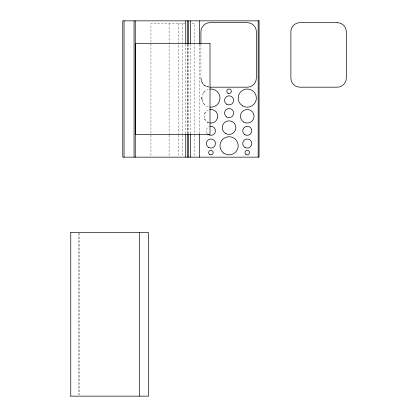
<?xml version="1.0" encoding="UTF-8"?>
<svg xmlns="http://www.w3.org/2000/svg" width="417" height="417" viewBox="0 0 417 417"><rect width="100%" height="100%" fill="white"/><g stroke="black" fill="none" stroke-linecap="round" stroke-linejoin="round"><path stroke-width="0.31" stroke-dasharray="2.08 1.56" d="M201.864 98.907L201.979 96.436L201.864 97.276M204.575 113.758L205.211 112.538L204.862 113.137M203.308 93.116L204.486 91.667L203.861 92.365M185.257 23.576L150.938 23.576L150.938 134.462M192.122 23.576L194.557 23.576L194.557 134.462M208.891 86.976C204.695 86.772 201.281 83.004 200.958 78.917M207.504 86.835C203.704 85.761 200.9 82.055 200.916 78.099L200.916 43.983M208.406 122.603L207.186 121.967L207.786 122.322M204.486 104.516L203.308 103.062L203.861 103.817M205.211 119.997L204.575 118.772L204.862 119.398M201.828 98.089L202.464 101.435M201.979 99.746L202.177 100.591M199.555 44.218L199.555 133.143M194.557 135.108L194.557 157.157M190.47 44.218L190.47 133.742M188.651 44.218L188.651 133.143M187.4 44.218L187.4 133.143M187.285 44.327L187.285 133.164M185.753 44.218L185.753 133.143M182.745 23.576L182.745 134.462M182.745 135.108L182.745 156.511M178.2 23.576L178.2 134.462M178.2 135.108L178.2 156.511M169.114 23.576L169.114 134.462M169.114 135.108L169.114 157.157M150.938 135.108L150.938 156.511M79.829 233.228L79.829 394.852M78.625 233.228L78.625 394.852M208.411 106.825A9.085 9.085 0 0 1 208.411 89.353M209.037 122.817A6.818 6.818 0 0 1 209.037 109.713M207.113 133.289A4.545 4.545 0 0 1 208.828 126.768M209.188 87.148A9.085 9.085 0 0 1 200.916 78.099"/><path stroke-width="0.63" d="M210.006 87.184L247.265 87.184A9.085 9.085 0 0 0 256.351 78.099L256.351 31.755A9.085 9.085 0 0 0 247.265 22.669L210.006 22.669A9.085 9.085 0 0 0 200.916 31.755L200.916 43.342M70.697 232.582L148.572 232.582L148.572 396.15L70.697 396.15M258.17 20.85L258.17 157.157M199.555 20.85L199.555 43.566M199.555 133.789L199.555 157.157M190.47 20.85L190.47 43.566M190.47 133.789L190.47 157.157M188.651 20.85L188.651 43.566M188.651 133.789L188.651 157.157M187.4 20.85L187.4 43.566M187.4 133.789L187.4 157.157M185.753 20.85L185.753 43.566M185.753 133.789L185.753 157.157M139.513 232.582L139.513 396.15M135.264 20.85L135.264 157.157M134.055 20.85L134.055 157.157M124.063 20.85L124.063 157.157M70.77 232.582L70.77 396.15M210.1 89.04A9.085 9.085 0 0 1 220.004 98.089A9.085 9.085 0 0 1 210.1 107.143M209.673 109.562A6.818 6.818 0 0 1 217.731 116.265A6.818 6.818 0 0 1 209.673 122.968M210.09 126.335A4.545 4.545 0 0 1 215.255 132.153A4.545 4.545 0 0 1 207.702 134.019M259.072 20.85L122.77 20.85L122.77 157.157L259.072 157.157L259.077 20.85M337.228 22.669L299.969 22.669A9.085 9.085 0 0 0 290.884 31.755L290.884 78.099A9.085 9.085 0 0 0 299.969 87.184L337.228 87.184A9.085 9.085 0 0 0 346.313 78.099L346.313 31.755A9.085 9.085 0 0 0 337.228 22.669M210.006 43.566L135.489 43.566L135.489 134.441L210.006 134.441L210.006 43.566M227.953 93.241A2.273 2.273 0 0 0 231.362 91.276A2.273 2.273 0 0 0 227.953 89.306A2.273 2.273 0 0 0 227.953 93.241M226.817 104.297A4.545 4.545 0 0 0 233.635 100.361A4.545 4.545 0 0 0 226.817 96.426A4.545 4.545 0 0 0 226.817 104.297M223.856 153.227A9.085 9.085 0 0 0 238.138 146.617A9.085 9.085 0 0 0 225.269 137.553A9.085 9.085 0 0 0 223.856 153.227M225.68 133.529A6.818 6.818 0 0 0 235.902 127.623A6.818 6.818 0 0 0 225.68 121.722A6.818 6.818 0 0 0 225.68 133.529M226.817 117.021A4.545 4.545 0 0 0 233.635 113.085A4.545 4.545 0 0 0 226.817 109.15A4.545 4.545 0 0 0 226.817 117.021M244.993 134.738A4.545 4.545 0 0 0 251.805 130.802A4.545 4.545 0 0 0 244.993 126.872A4.545 4.545 0 0 0 244.993 134.738M243.856 122.165A6.818 6.818 0 0 0 254.078 116.265A6.818 6.818 0 0 0 243.856 110.364A6.818 6.818 0 0 0 243.856 122.165M242.72 105.96A9.085 9.085 0 0 0 256.351 98.089A9.085 9.085 0 0 0 242.72 90.223A9.085 9.085 0 0 0 242.72 105.96M244.993 147.462A4.545 4.545 0 0 0 251.805 143.526A4.545 4.545 0 0 0 244.993 139.591A4.545 4.545 0 0 0 244.993 147.462M245.957 154.472A2.273 2.273 0 0 0 249.528 152.82A2.273 2.273 0 0 0 246.306 150.553A2.273 2.273 0 0 0 245.957 154.472M209.777 154.582A2.273 2.273 0 0 0 213.186 152.612A2.273 2.273 0 0 0 209.777 150.646A2.273 2.273 0 0 0 209.777 154.582M208.641 147.462A4.545 4.545 0 0 0 215.459 143.526A4.545 4.545 0 0 0 208.641 139.591A4.545 4.545 0 0 0 208.641 147.462"/></g></svg>
